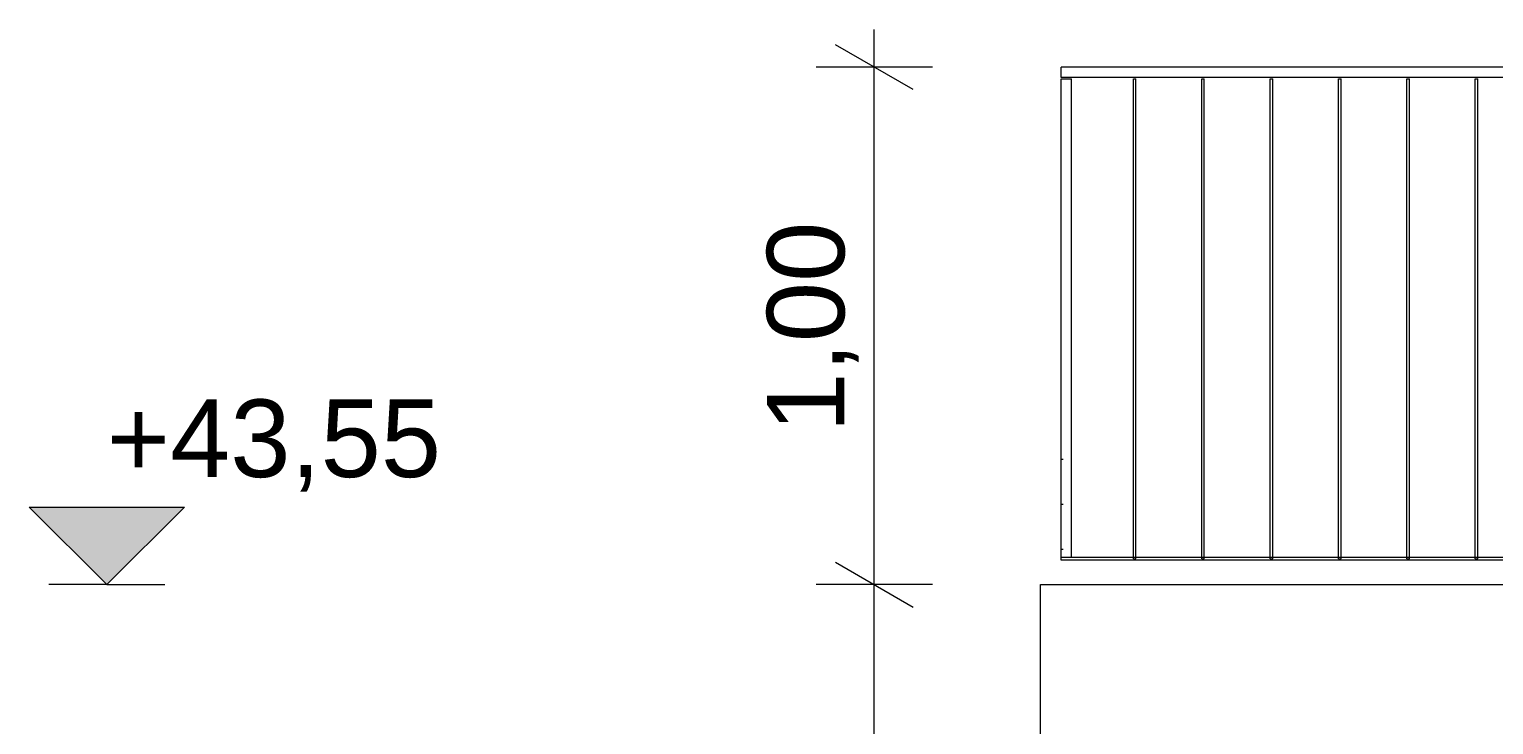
# Model space of a CAD drawing. Header units: metres. Extents: x -111189 to -108577, y -72951 to -72647.
# Drawn here: x -108827.356 to -108824.523, y -72938.903 to -72937.559 of the extents above; entities that cross this region are included whole.
import ezdxf

# ---------------------------------------------------------------- set-up
doc = ezdxf.new("R2010")
doc.units = ezdxf.units.M
doc.header["$MEASUREMENT"] = 0
for name, color, linetype in [('03 - LAJES', 7, 'Continuous'), ('06 - ESCADAS _ GUARDAS', 7, 'Continuous'), ('12 - COTAS GERAIS', 7, 'Continuous')]:
    doc.layers.add(name, color=color, linetype=linetype)
doc.styles.add('ESTILO_GERADO_7', font='')
doc.styles.get('ESTILO_GERADO_7').set_extended_font_data('Helvetica')
doc.dimstyles.new('ESTILO_GERADO__5', dxfattribs={"dimtxt": 0.15, "dimasz": 0.114, "dimexe": 0.18, "dimexo": 0.0625, "dimgap": 0, "dimtad": 1, "dimzin": 0, "dimdsep": 46, "dimtxsty": 'ESTILO_GERADO_7', "dimblk": 'ARROWHEAD_2', "dimblk1": 'ARROWHEAD_2', "dimblk2": 'ARROWHEAD_2', "dimcen": 0.09, "dimse1": 1, "dimse2": 1, "dimclrd": 7, "dimclre": 7, "dimclrt": 7, "dimadec": 0, "dimazin": 0, "dimtfac": 1, "dimtdec": 4, "dimtmove": 0, "dimatfit": 3, "dimfxl": 1, "dimtolj": 1, "dimtzin": 0, "dimarcsym": 0})
pattern_1 = [(360, (-108649.912126, -72941.96242), (0.021783658, 0.043567315), [0, -0.043567315])]

# ---------------------------------------------------------------- blocks, each defined once
blk = doc.blocks.new('Corte Elem_1653_1', base_point=(-108649.9121, -72941.9624))
at = {"layer": '03 - LAJES', "linetype": 'Continuous', "lineweight": 13}
h = blk.add_hatch(dxfattribs=at)
h.set_pattern_fill('DOTS_0001', color=251, style=0, pattern_type=2)
h.set_pattern_definition(pattern_1)
h.paths.add_polyline_path([(-108824.3031, -72938.6497), (-108824.3031, -72938.6497), (-108824.2931, -72938.6497), (-108824.2931, -72938.6377), (-108824.2922, -72938.6377), (-108824.2922, -72938.6324), (-108824.2931, -72938.6324), (-108824.2931, -72938.6497)])
at = {"layer": '03 - LAJES', "color": 7, "linetype": 'Continuous', "lineweight": 13}
for p, q in [((-108825.4, -72939.0624), (-108825.4, -72938.6324)), ((-108825.4, -72938.6324), (-108824.3031, -72938.6324)), ((-108824.3031, -72938.6324), (-108824.3022, -72938.6324)), ((-108825.4, -72939.0624), (-108824.8022, -72939.0624))]:
    blk.add_line(p, q, dxfattribs=at)
blk = doc.blocks.new('Corte Elem_1658_1', base_point=(-108649.9121, -72941.9624))
at = {"layer": '06 - ESCADAS _ GUARDAS', "color": 7, "linetype": 'Continuous', "lineweight": 13}
for p, q in [((-108825.36, -72937.6524), (-108825.36, -72937.6324)), ((-108824.3031, -72937.6324), (-108825.36, -72937.6324)), ((-108824.3122, -72937.6524), (-108824.3031, -72937.6433)), ((-108824.3122, -72937.6524), (-108825.36, -72937.6524))]:
    blk.add_line(p, q, dxfattribs=at)
blk = doc.blocks.new('Corte Elem_1659_1', base_point=(-108649.9121, -72941.9624))
at = {"layer": '06 - ESCADAS _ GUARDAS', "linetype": 'Continuous', "lineweight": 13}
h = blk.add_hatch(dxfattribs=at)
h.set_pattern_fill('DOTS_0001', color=251, style=0, pattern_type=2)
h.set_pattern_definition(pattern_1)
h.paths.add_polyline_path([(-108825.0881, -72938.5799), (-108825.0881, -72938.5824), (-108825.0831, -72938.5824), (-108825.0831, -72938.5799)])
h = blk.add_hatch(dxfattribs=at)
h.set_pattern_fill('DOTS_0001', color=251, style=0, pattern_type=2)
h.set_pattern_definition(pattern_1)
h.paths.add_polyline_path([(-108824.9558, -72938.5799), (-108824.9558, -72938.5824), (-108824.9508, -72938.5824), (-108824.9508, -72938.5799)])
h = blk.add_hatch(dxfattribs=at)
h.set_pattern_fill('DOTS_0001', color=251, style=0, pattern_type=2)
h.set_pattern_definition(pattern_1)
h.paths.add_polyline_path([(-108824.6914, -72938.5799), (-108824.6914, -72938.5824), (-108824.6864, -72938.5824), (-108824.6864, -72938.5799)])
h = blk.add_hatch(dxfattribs=at)
h.set_pattern_fill('DOTS_0001', color=251, style=0, pattern_type=2)
h.set_pattern_definition(pattern_1)
h.paths.add_polyline_path([(-108824.5591, -72938.5799), (-108824.5591, -72938.5824), (-108824.5541, -72938.5824), (-108824.5541, -72938.5799)])
h = blk.add_hatch(dxfattribs=at)
h.set_pattern_fill('DOTS_0001', color=251, style=0, pattern_type=2)
h.set_pattern_definition(pattern_1)
h.paths.add_polyline_path([(-108824.4269, -72938.5824), (-108824.4219, -72938.5824), (-108824.4219, -72938.5799), (-108824.4269, -72938.5799)])
h = blk.add_hatch(dxfattribs=at)
h.set_pattern_fill('DOTS_0001', color=251, style=0, pattern_type=2)
h.set_pattern_definition(pattern_1)
h.paths.add_polyline_path([(-108824.3122, -72938.5799), (-108824.3122, -72938.5849), (-108824.3031, -72938.5849), (-108824.3031, -72938.5799)])
at = {"layer": '06 - ESCADAS _ GUARDAS', "color": 7, "linetype": 'Continuous', "lineweight": 13}
for p, q in [((-108825.36, -72938.5849), (-108825.36, -72938.5799)), ((-108825.2203, -72938.5799), (-108825.36, -72938.5799)), ((-108824.3122, -72938.5849), (-108825.36, -72938.5849)), ((-108825.2153, -72938.5799), (-108825.2203, -72938.5799)), ((-108825.0881, -72938.5799), (-108825.2153, -72938.5799)), ((-108825.0831, -72938.5799), (-108825.0881, -72938.5799)), ((-108824.9558, -72938.5799), (-108825.0831, -72938.5799)), ((-108824.9508, -72938.5799), (-108824.9558, -72938.5799)), ((-108824.8236, -72938.5799), (-108824.9508, -72938.5799)), ((-108824.8186, -72938.5799), (-108824.8236, -72938.5799)), ((-108824.6914, -72938.5799), (-108824.8186, -72938.5799)), ((-108824.6864, -72938.5799), (-108824.6914, -72938.5799)), ((-108824.5591, -72938.5799), (-108824.6864, -72938.5799)), ((-108824.5541, -72938.5799), (-108824.5591, -72938.5799)), ((-108824.4269, -72938.5799), (-108824.5541, -72938.5799)), ((-108824.4219, -72938.5799), (-108824.4269, -72938.5799)), ((-108824.3122, -72938.5799), (-108824.4219, -72938.5799)), ((-108824.3031, -72938.5799), (-108824.3122, -72938.5799)), ((-108824.3031, -72938.5849), (-108824.3122, -72938.5849))]:
    blk.add_line(p, q, dxfattribs=at)
blk = doc.blocks.new('Corte Elem_1662_1', base_point=(-108649.9121, -72941.9624))
at = {"layer": '06 - ESCADAS _ GUARDAS', "linetype": 'Continuous', "lineweight": 13}
h = blk.add_hatch(dxfattribs=at)
h.set_pattern_fill('DOTS_0001', color=251, style=0, pattern_type=2)
h.set_pattern_definition(pattern_1)
h.paths.add_polyline_path([(-108824.5591, -72938.5799), (-108824.5541, -72938.5799), (-108824.5541, -72937.9144), (-108824.5591, -72937.9189)])
at = {"layer": '06 - ESCADAS _ GUARDAS', "color": 7, "linetype": 'Continuous', "lineweight": 13}
for p, q in [((-108824.5591, -72937.6549), (-108824.5541, -72937.6549)), ((-108824.5591, -72938.5799), (-108824.5591, -72937.6549)), ((-108824.5541, -72938.5799), (-108824.5541, -72937.6549)), ((-108824.5591, -72938.5824), (-108824.5591, -72938.5799)), ((-108824.5591, -72938.5824), (-108824.5541, -72938.5824)), ((-108824.5541, -72938.5824), (-108824.5541, -72938.5799))]:
    blk.add_line(p, q, dxfattribs=at)
blk = doc.blocks.new('Corte Elem_1663_1', base_point=(-108649.9121, -72941.9624))
at = {"layer": '06 - ESCADAS _ GUARDAS', "linetype": 'Continuous', "lineweight": 13}
h = blk.add_hatch(dxfattribs=at)
h.set_pattern_fill('DOTS_0001', color=251, style=0, pattern_type=2)
h.set_pattern_definition(pattern_1)
h.paths.add_polyline_path([(-108824.6864, -72937.6549), (-108824.6914, -72937.6549), (-108824.6914, -72938.0387), (-108824.6864, -72938.0342)])
at = {"layer": '06 - ESCADAS _ GUARDAS', "color": 7, "linetype": 'Continuous', "lineweight": 13}
for p, q in [((-108824.6914, -72937.6549), (-108824.6864, -72937.6549)), ((-108824.6914, -72938.5799), (-108824.6914, -72937.6549)), ((-108824.6864, -72938.5799), (-108824.6864, -72937.6549)), ((-108824.6914, -72938.5824), (-108824.6914, -72938.5799)), ((-108824.6914, -72938.5824), (-108824.6864, -72938.5824)), ((-108824.6864, -72938.5824), (-108824.6864, -72938.5799))]:
    blk.add_line(p, q, dxfattribs=at)
blk = doc.blocks.new('Corte Elem_1664_1', base_point=(-108649.9121, -72941.9624))
at = {"layer": '06 - ESCADAS _ GUARDAS', "linetype": 'Continuous', "lineweight": 13}
h = blk.add_hatch(dxfattribs=at)
h.set_pattern_fill('DOTS_0001', color=251, style=0, pattern_type=2)
h.set_pattern_definition(pattern_1)
h.paths.add_polyline_path([(-108824.8236, -72938.5824), (-108824.8186, -72938.5824), (-108824.8186, -72938.1541), (-108824.8236, -72938.1586)])
at = {"layer": '06 - ESCADAS _ GUARDAS', "color": 7, "linetype": 'Continuous', "lineweight": 13}
for p, q in [((-108824.8236, -72937.6549), (-108824.8186, -72937.6549)), ((-108824.8236, -72938.5799), (-108824.8236, -72937.6549)), ((-108824.8186, -72938.5799), (-108824.8186, -72937.6549)), ((-108824.8236, -72938.5824), (-108824.8236, -72938.5799)), ((-108824.8236, -72938.5824), (-108824.8186, -72938.5824)), ((-108824.8186, -72938.5824), (-108824.8186, -72938.5799))]:
    blk.add_line(p, q, dxfattribs=at)
blk = doc.blocks.new('Corte Elem_1665_1', base_point=(-108649.9121, -72941.9624))
at = {"layer": '06 - ESCADAS _ GUARDAS', "color": 7, "linetype": 'Continuous', "lineweight": 13}
for p, q in [((-108824.9558, -72937.6549), (-108824.9508, -72937.6549)), ((-108824.9558, -72938.5799), (-108824.9558, -72937.6549)), ((-108824.9508, -72938.5799), (-108824.9508, -72937.6549)), ((-108824.9558, -72938.5824), (-108824.9558, -72938.5799)), ((-108824.9558, -72938.5824), (-108824.9508, -72938.5824)), ((-108824.9508, -72938.5824), (-108824.9508, -72938.5799))]:
    blk.add_line(p, q, dxfattribs=at)
blk = doc.blocks.new('Corte Elem_1666_1', base_point=(-108649.9121, -72941.9624))
at = {"layer": '06 - ESCADAS _ GUARDAS', "color": 7, "linetype": 'Continuous', "lineweight": 13}
for p, q in [((-108825.0881, -72937.6549), (-108825.0831, -72937.6549)), ((-108825.0881, -72938.5799), (-108825.0881, -72937.6549)), ((-108825.0831, -72938.5799), (-108825.0831, -72937.6549)), ((-108825.0881, -72938.5824), (-108825.0881, -72938.5799)), ((-108825.0881, -72938.5824), (-108825.0831, -72938.5824)), ((-108825.0831, -72938.5824), (-108825.0831, -72938.5799))]:
    blk.add_line(p, q, dxfattribs=at)
blk = doc.blocks.new('Corte Elem_1667_1', base_point=(-108649.9121, -72941.9624))
at = {"layer": '06 - ESCADAS _ GUARDAS', "color": 7, "linetype": 'Continuous', "lineweight": 13}
for p, q in [((-108825.2203, -72937.6549), (-108825.2153, -72937.6549)), ((-108825.2203, -72938.5799), (-108825.2203, -72937.6549)), ((-108825.2153, -72938.5799), (-108825.2153, -72937.6549)), ((-108825.2203, -72938.5824), (-108825.2203, -72938.5799)), ((-108825.2203, -72938.5824), (-108825.2153, -72938.5824)), ((-108825.2153, -72938.5824), (-108825.2153, -72938.5799))]:
    blk.add_line(p, q, dxfattribs=at)
blk = doc.blocks.new('Corte Elem_1668_1', base_point=(-108649.9121, -72941.9624))
at = {"layer": '06 - ESCADAS _ GUARDAS', "linetype": 'Continuous', "lineweight": 13}
h = blk.add_hatch(dxfattribs=at)
h.set_pattern_fill('DOTS_0001', color=251, style=0, pattern_type=2)
h.set_pattern_definition(pattern_1)
h.paths.add_polyline_path([(-108825.34, -72937.6549), (-108825.3578, -72937.6549), (-108825.34, -72937.6745)])
h = blk.add_hatch(dxfattribs=at)
h.set_pattern_fill('DOTS_0001', color=251, style=0, pattern_type=2)
h.set_pattern_definition(pattern_1)
h.paths.add_polyline_path([(-108825.36, -72938.5799), (-108825.34, -72938.5799), (-108825.34, -72938.3415), (-108825.36, -72938.3597)])
at = {"layer": '06 - ESCADAS _ GUARDAS', "color": 7, "linetype": 'Continuous', "lineweight": 13}
for p, q in [((-108825.36, -72937.6549), (-108825.34, -72937.6549)), ((-108825.36, -72938.5799), (-108825.36, -72937.6549)), ((-108825.34, -72938.5799), (-108825.34, -72937.6549))]:
    blk.add_line(p, q, dxfattribs=at)
blk = doc.blocks.new('Cota_28_1', base_point=(-108827.2064, -72938.6324))
at = {"layer": '12 - COTAS GERAIS', "linetype": 'Continuous', "lineweight": 5}
blk.add_hatch(color=7, dxfattribs=at).paths.add_polyline_path([(-108827.2064, -72938.6324), (-108827.0564, -72938.4824), (-108827.3564, -72938.4824)])
at = {"layer": '12 - COTAS GERAIS', "color": 7, "linetype": 'Continuous', "lineweight": 5}
for p, q in [((-108827.2064, -72938.6324), (-108827.3564, -72938.4824)), ((-108827.3564, -72938.4824), (-108827.0564, -72938.4824)), ((-108827.0564, -72938.4824), (-108827.2064, -72938.6324)), ((-108827.2064, -72938.6324), (-108827.3189, -72938.6324)), ((-108827.2064, -72938.6324), (-108827.0939, -72938.6324))]:
    blk.add_line(p, q, dxfattribs=at)
at = {"layer": '12 - COTAS GERAIS', "color": 7, "lineweight": 5, "insert": (-108827.2064, -72938.4524), "char_height": 0.15, "attachment_point": 7, "style": 'ESTILO_GERADO_7'}
blk.add_mtext('\\A1;{\\pql;\\fHelvetica|b0|i0|c0|p0;\\W1.000000;+43,55}', dxfattribs=at)
blk = doc.blocks.new('*D2570', base_point=(-108649.9121, -72941.9624))
at = {"layer": '12 - COTAS GERAIS', "color": 7, "linetype": 'Continuous', "lineweight": 5, "transparency": 16777216}
for p, q in [((-108825.7965, -72938.5891), (-108825.6465, -72938.6757)), ((-108825.609, -72938.6324), (-108825.834, -72938.6324)), ((-108825.7215, -72939.0624), (-108825.7215, -72938.6324)), ((-108825.7965, -72939.0191), (-108825.6465, -72939.1057))]:
    blk.add_line(p, q, dxfattribs=at)
blk = doc.blocks.new('ARROWHEAD_2')
at = {"color": 0, "linetype": 'Continuous', "lineweight": 0}
for p, q in [((-0.378, -0.655), (0.378, 0.655)), ((0, 0), (-1, 0))]:
    blk.add_line(p, q, dxfattribs=at)
blk = doc.blocks.new('*D2571', base_point=(-108649.9121, -72941.9624))
at = {"layer": '12 - COTAS GERAIS', "color": 7, "linetype": 'Continuous', "lineweight": 5, "transparency": 16777216}
for p, q in [((-108825.7215, -72938.6324), (-108825.7215, -72937.6324)), ((-108825.7965, -72938.5891), (-108825.6465, -72938.6757)), ((-108825.609, -72938.6324), (-108825.834, -72938.6324))]:
    blk.add_line(p, q, dxfattribs=at)
blk = doc.blocks.new('*D2572', base_point=(-108649.9121, -72941.9624))
at = {"layer": '12 - COTAS GERAIS', "color": 7, "linetype": 'Continuous', "lineweight": 5, "transparency": 16777216}
for p, q in [((-108825.7215, -72937.6324), (-108825.7215, -72937.5591)), ((-108825.6465, -72937.6757), (-108825.7965, -72937.5891)), ((-108825.609, -72937.6324), (-108825.834, -72937.6324)), ((-108825.7215, -72938.6324), (-108825.7215, -72937.6324)), ((-108825.7965, -72938.5891), (-108825.6465, -72938.6757))]:
    blk.add_line(p, q, dxfattribs=at)
at = {"layer": '12 - COTAS GERAIS', "color": 7, "lineweight": 5, "transparency": 16777216, "insert": (-108825.7515, -72938.3385), "char_height": 0.15, "attachment_point": 7, "rotation": 90, "style": 'ESTILO_GERADO_7'}
blk.add_mtext('\\A1;{\\pql;\\fHelvetica|b0|i0|c0|p0;\\W1.000000;1,00}', dxfattribs=at)

msp = doc.modelspace()

# ---------------------------------------------------------------- block references
at = {"layer": '03 - LAJES', "lineweight": 0}
msp.add_blockref('Corte Elem_1653_1', (-108649.9121, -72941.9624), dxfattribs=at)
at = {"layer": '06 - ESCADAS _ GUARDAS', "lineweight": 0}
for name in ['Corte Elem_1658_1', 'Corte Elem_1668_1', 'Corte Elem_1667_1', 'Corte Elem_1666_1', 'Corte Elem_1665_1', 'Corte Elem_1664_1', 'Corte Elem_1663_1', 'Corte Elem_1662_1', 'Corte Elem_1659_1']:
    msp.add_blockref(name, (-108649.9121, -72941.9624), dxfattribs=at)
at = {"layer": '12 - COTAS GERAIS', "color": 7, "linetype": 'Continuous', "lineweight": 5}
msp.add_blockref('Cota_28_1', (-108827.2064, -72938.6324), dxfattribs=at)

# ---------------------------------------------------------------- dimensions: what is measured, and where the dimension line sits
for base, p1, p2, picture, middle in [((-108825.7215, -72937.6324), (-108824.8461, -72938.6324), (-108825.35, -72937.6324), '*D2572', (-108825.8265, -72938.1443)), ((-108825.721532, -72938.6324178), (-108825.4000286, -72938.6324179), (-108824.8460978, -72938.6324178), '*D2571', (-108825.826532, -72938.6443091)), ((-108825.7215, -72938.6324), (-108824.8511, -72939.0624), (-108825.4, -72938.6324), '*D2570', (-108825.8265, -72939.3237))]:
    dim = msp.add_linear_dim(base=base, p1=p1, p2=p2, angle=90, dimstyle='ESTILO_GERADO__5', dxfattribs=at)
    dim.commit()
    dim.dimension.update_dxf_attribs({"geometry": picture, "text_midpoint": middle, "dimtype": 160, "text_rotation": 90})

doc.saveas('drawing.dxf')
